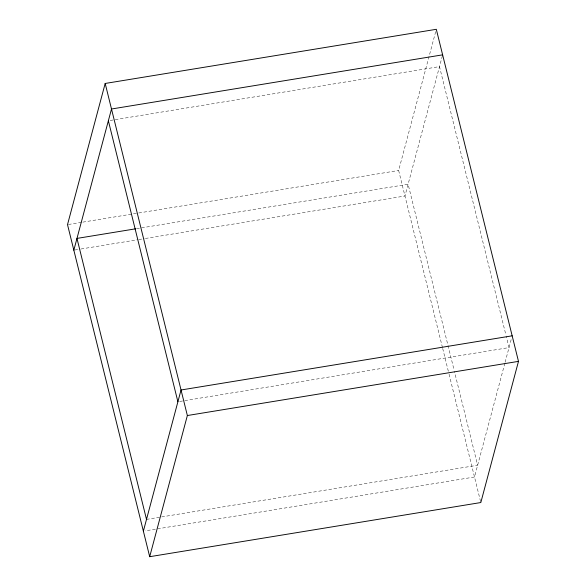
<?xml version="1.0" encoding="UTF-8"?>
<svg xmlns="http://www.w3.org/2000/svg" width="586" height="586" viewBox="0 0 586 586"><rect width="100%" height="100%" fill="white"/><g stroke="black" fill="none" stroke-linecap="round" stroke-linejoin="round"><path stroke-width="0.44" stroke-dasharray="2.93 2.2" d="M442.474 347.586L398.641 170.467L435.838 31.065M442.393 55.729L404.963 196.01L145.108 238.517M504.868 363.174L474.499 476.997L145.174 530.865M505.103 362.295L511.27 339.184M110.168 120.474L439.493 66.606L505.96 335.177M68.416 224.482L81.945 222.27M82.853 222.123L137.886 213.121M138.787 212.974L398.641 170.467M136.523 228.672L408.105 184.246L447.807 344.685M74.737 250.024L80.15 249.145M81.051 248.991L137.893 239.696M138.794 239.549L144.207 238.663M179.704 401.454L509.029 347.586L506.179 336.064M146.507 519.394L477.634 465.233L454.384 371.275M448.026 345.572L454.165 370.389M442.694 348.472L448.832 373.289M449.052 374.176L480.601 501.66"/><path stroke-width="0.88" d="M105.18 83.461L67.515 224.628L149.694 556.7L480.82 502.539L518.485 361.372L436.306 29.3L105.18 83.461L187.359 415.533L149.694 556.7M73.836 250.178L111.501 109.003L442.628 54.842M143.372 531.158L181.037 389.99L512.164 335.822M135.622 228.818L76.971 238.414L146.507 519.394M187.359 415.533L518.485 361.372M108.366 120.767L177.895 401.754"/></g></svg>
